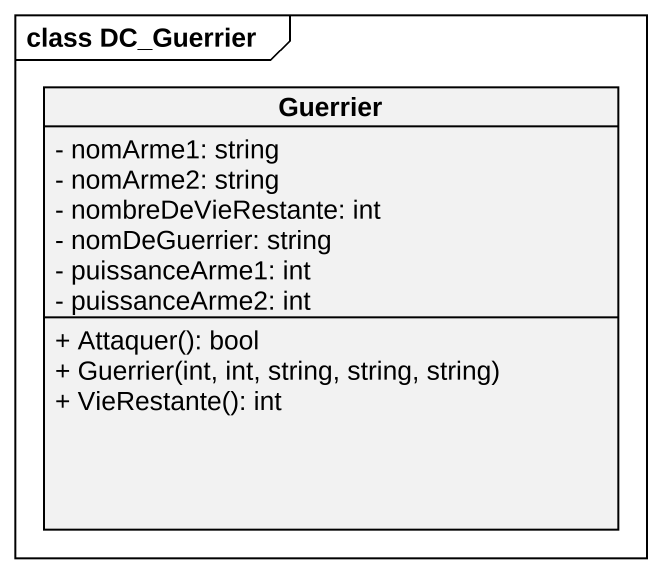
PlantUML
@startuml
mainframe class DC_Guerrier
hide circle
hide empty members
skinparam classAttributeIconSize 0
class Guerrier {
  - nomArme1: string
  - nomArme2: string
  - nombreDeVieRestante: int
  - nomDeGuerrier: string
  - puissanceArme1: int
  - puissanceArme2: int
  + Attaquer(): bool
  + Guerrier(int, int, string, string, string)
  + VieRestante(): int
}
@enduml
